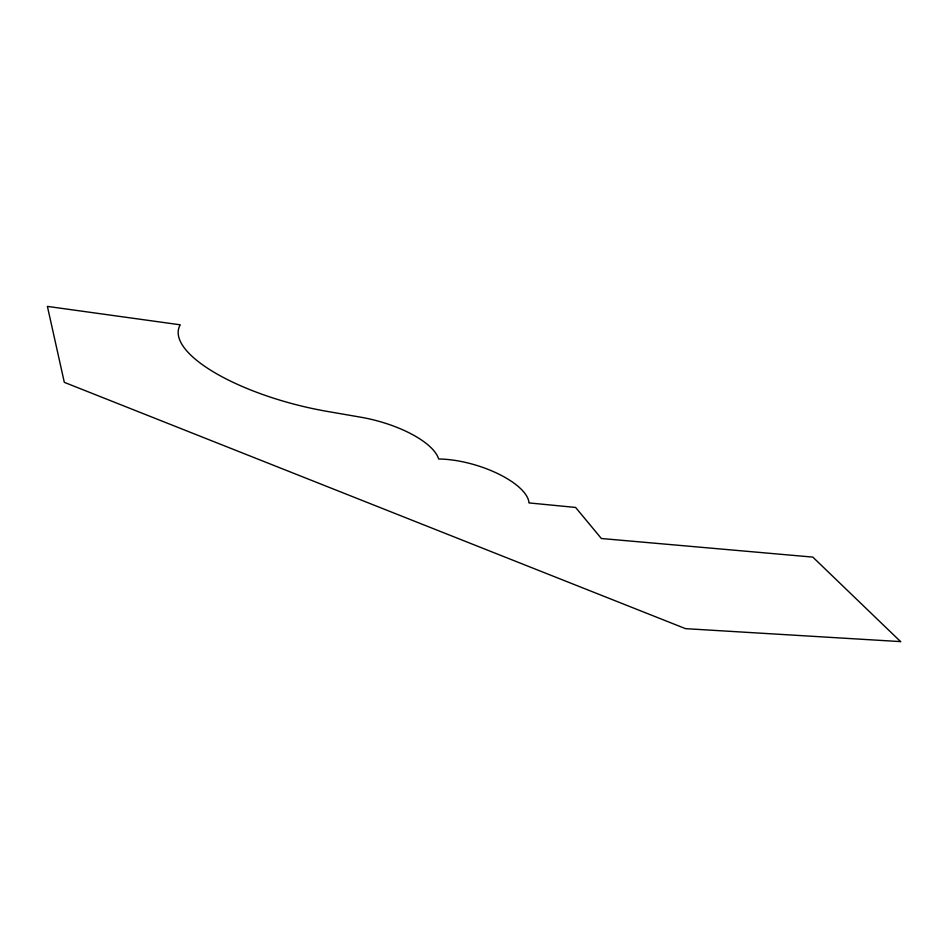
<?xml version="1.0" encoding="UTF-8"?>
<svg xmlns="http://www.w3.org/2000/svg" width="948" height="948" viewBox="0 0 948 948"><rect width="100%" height="100%" fill="white"/><g stroke="black" fill="none" stroke-linecap="round" stroke-linejoin="round"><path stroke-width="1.42" d="M900.6 641.606L685.534 628.654L64.322 382.352L47.4 306.394L180.25 324.809A134.853 45.018 14.1 0 0 327.06 411.373L360.75 417.203A71.384 27.172 15 0 1 438.663 459.01A62.343 24.281 16.8 0 1 528.984 502.914L575.602 507.441L601.364 538.511L812.827 557.104L900.6 641.606"/></g></svg>
